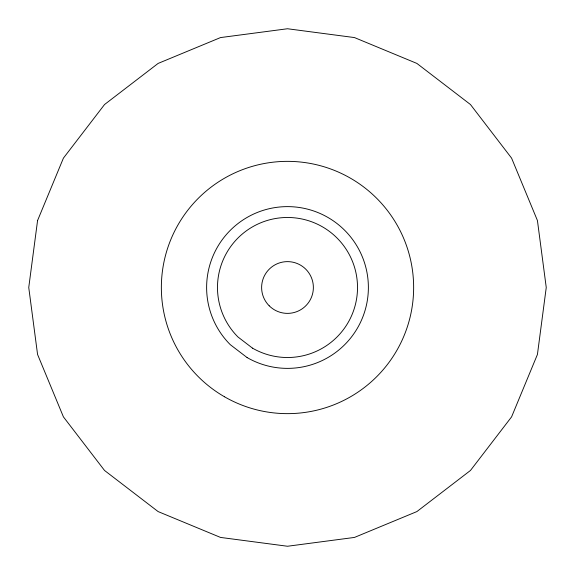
<?xml version="1.0" encoding="UTF-8"?>
<svg xmlns="http://www.w3.org/2000/svg" width="575" height="575" viewBox="0 0 575 575"><rect width="100%" height="100%" fill="white"/><g stroke="black" fill="none" stroke-linecap="round" stroke-linejoin="round"><path stroke-width="0.86" d="M37.569 220.534L28.75 287.5L37.569 354.466L63.415 416.875L104.535 470.465L158.125 511.585L220.534 537.431L287.5 546.25L354.466 537.431L416.875 511.585L470.465 470.465L511.585 416.875L537.431 354.466L546.25 287.5L537.431 220.534L511.585 158.125L470.465 104.535L416.875 63.415L354.466 37.569L287.5 28.75L220.534 37.569L158.125 63.415L104.535 104.535L63.415 158.125L37.569 220.534M252.49 348.134L237.993 337.007A70.013 70.013 0 0 1 263.551 221.706A70.013 70.013 0 0 1 357.248 293.602A70.013 70.013 0 0 1 252.49 348.134M247.063 357.542L230.309 344.691A80.881 80.881 0 0 1 259.835 211.499A80.881 80.881 0 0 1 368.072 294.551A80.881 80.881 0 0 1 247.063 357.542M269.201 305.799A25.875 25.875 0 0 0 312.491 294.199A25.875 25.875 0 0 0 280.801 262.509A25.875 25.875 0 0 0 269.201 305.799M224.43 396.743A126.141 126.141 0 0 0 413.641 287.5A126.141 126.141 0 0 0 224.43 178.257A126.141 126.141 0 0 0 224.43 396.743"/></g></svg>
